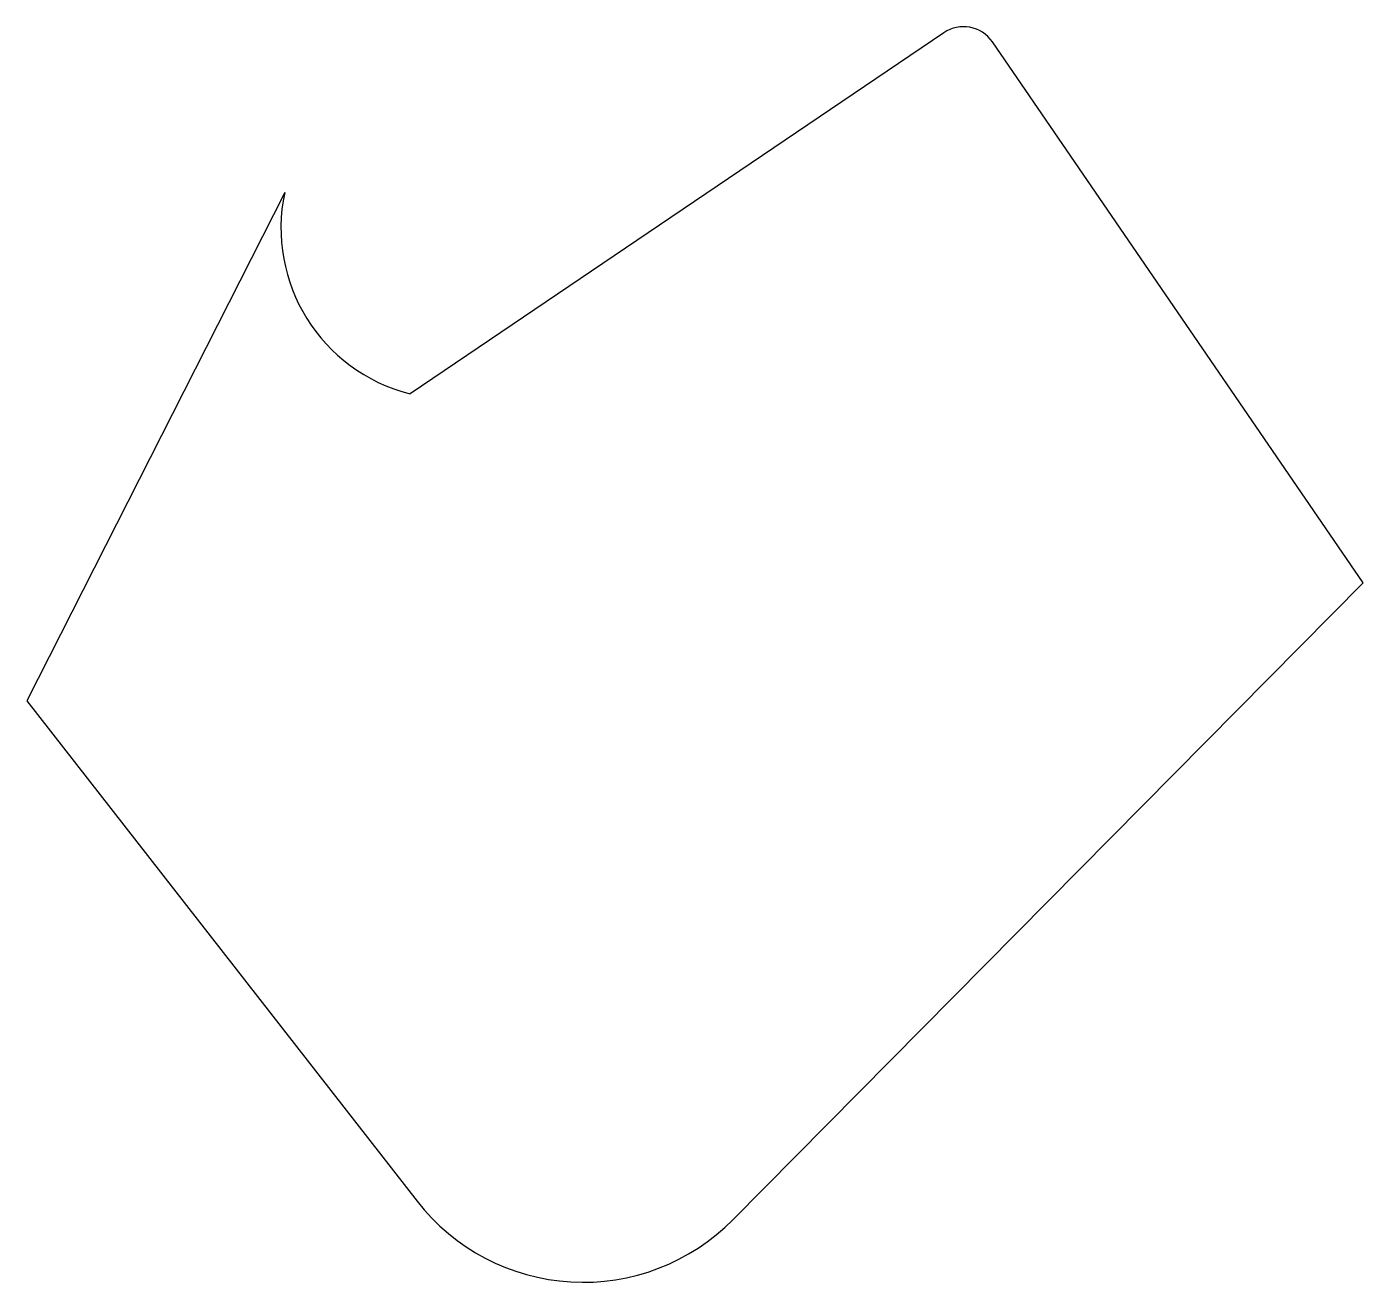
# Model space of a CAD drawing. Extents: x 0 to 1904, y -828 to 960.
import ezdxf

# ---------------------------------------------------------------- set-up
doc = ezdxf.new("R2010")
doc.units = 0
doc.layers.get('0').update_dxf_attribs({"linetype": 'CONTINUOUS'})

msp = doc.modelspace()

# ---------------------------------------------------------------- linework, layer by layer
for p, q in [((1306.1, 951.4), (545.9, 437.2)), ((1903.7, 167.9), (1375.4, 938.3)), ((367.4, 723.9), (0, 0)), ((1005.9, -739.4), (1903.7, 167.9)), ((0, 0), (556.1, -712.9))]:
    msp.add_line(p, q)
for centre, radius, start, end in [((1334.1, 910), 50, 34.441, 124.0761), ((605.8, 673.3), 243.7, 168.0158, 255.7749), ((792.6, -528.4), 300, 217.9544, 315.3021)]:
    msp.add_arc(centre, radius, start, end)

doc.saveas('drawing.dxf')
